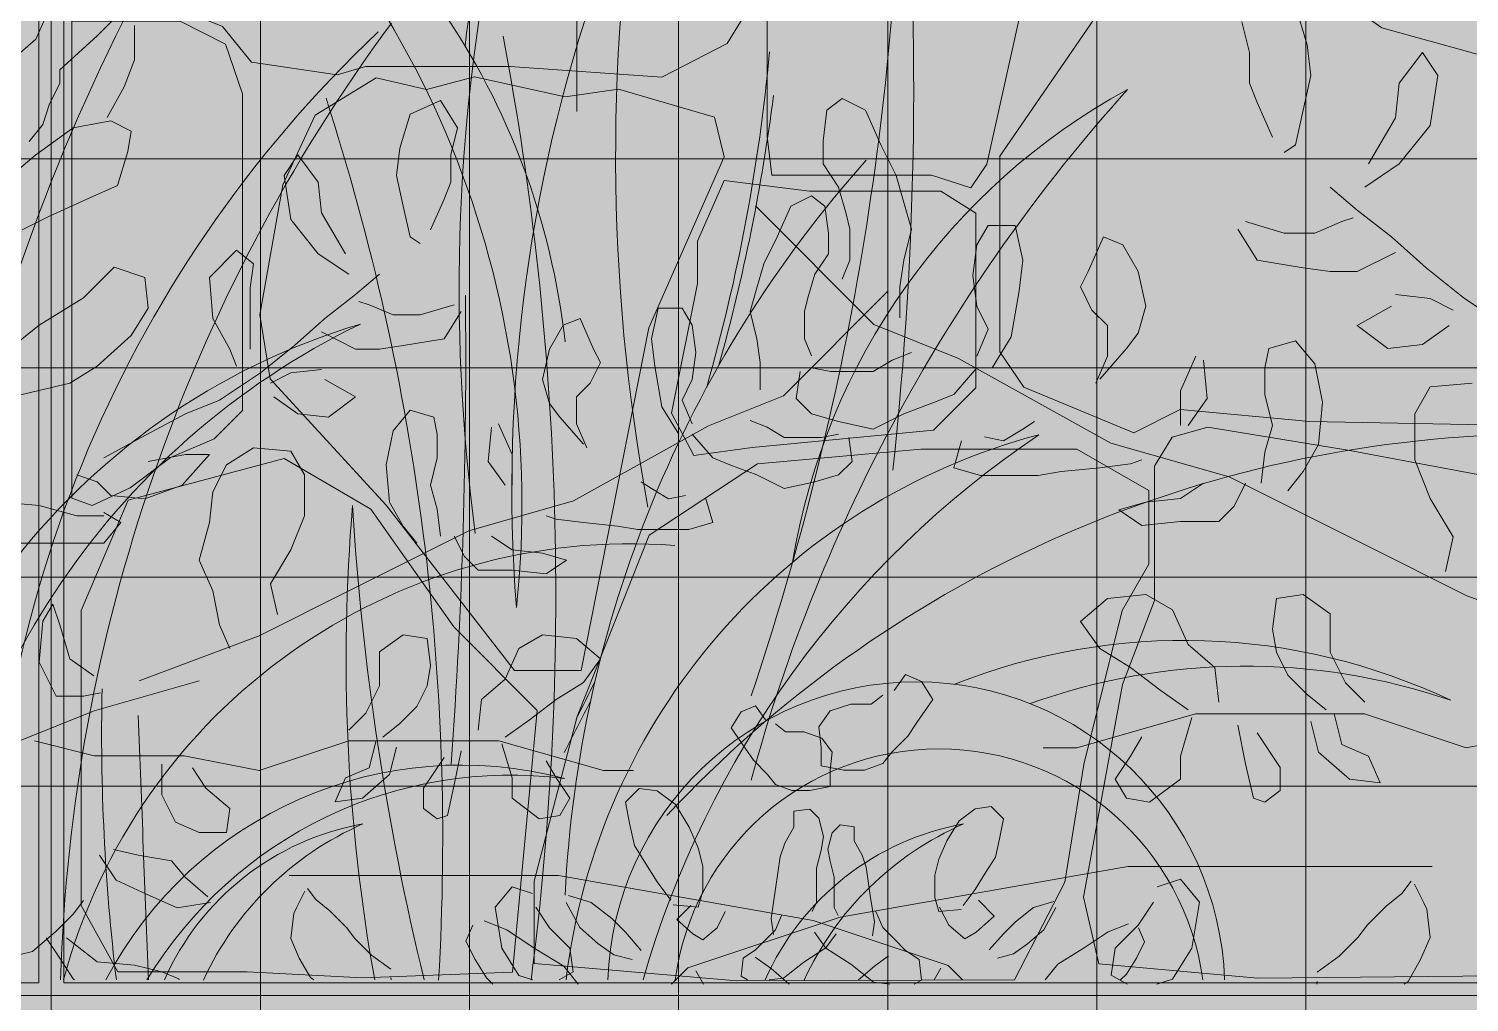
# Model space of a CAD drawing. Header units: centimetres. Extents: x -4381 to 5639, y -3920 to 4826.
# Drawn here: x 190.515 to 191.246, y 5.41 to 5.904 of the extents above; entities that cross this region are included whole.
import ezdxf
from ezdxf.xclip import XClip

# ---------------------------------------------------------------- set-up
doc = ezdxf.new("R2010")
doc.units = ezdxf.units.CM
doc.header["$MEASUREMENT"] = 0
doc.header["$XCLIPFRAME"] = 0
doc.set_wipeout_variables(frame=1)
doc.linetypes.add('Wipeout_Contour', pattern=[100, 0, -100])
for name, color, linetype, lineweight, true_color in [('00-TREES_Pen_No__184', 7, 'Continuous', 5, 0xc5d295), ('cad-block.com_Pen_No__62', 7, 'Continuous', 5, 0xaaaaaa), ('hatch stone_Pen_No__254', 7, 'Continuous', 13, 0xe8e8e8), ('Mur de clôture_Pen_No__178', 7, 'Continuous', 5, 0xbda888), ('MURS CLOTURE_Pen_No__181', 7, 'Continuous', 5, 0xddeaa8)]:
    doc.layers.add(name, color=color, linetype=linetype, lineweight=lineweight, true_color=true_color)
for name, color, linetype, lineweight in [('0_Pen_No__1', 7, 'Continuous', 5), ('Mur de clôture_Pen_No__1', 7, 'Continuous', 5), ('net_Pen_No__1', 7, 'Continuous', 5)]:
    doc.layers.add(name, color=color, linetype=linetype, lineweight=lineweight)
doc.layers.add('Drawing & Figure', color=7, linetype='Continuous')
doc.layers.add('Mur de clôture', color=7, linetype='Continuous')

# ---------------------------------------------------------------- blocks, each defined once
blk = doc.blocks.new('Drawing_15_15', base_point=(-267.67341, 10.61787))
at = {"layer": 'hatch stone_Pen_No__254', "linetype": 'Continuous', "ltscale": 10}
for points in [[(190.5382, 5.97861), (190.5382, 5.94124), (190.55561, 5.92383), (190.57879, 5.91901), (190.61353, 5.90494), (190.6282, 5.88674), (190.67174, 5.88036), (190.68608, 5.88457), (190.7595, 5.88457), (190.83662, 5.87922), (190.8697, 5.89626), (190.88593, 5.92283), (190.89582, 5.9463), (190.88269, 5.9876), (190.88269, 6.01689), (190.77151, 6.07867), (190.63928, 6.05408), (190.58555, 6.03794), (190.5634, 6.02366), (190.54244, 6.0027)], [(191.16558, 5.70439), (191.29051, 5.702), (191.3069, 5.84113), (191.3069, 5.87529), (191.20213, 5.90416), (191.13422, 5.95207), (191.11869, 5.9566), (191.06511, 5.92218), (191.0082, 5.8391), (191.0082, 5.73972), (191.02029, 5.72178), (191.07625, 5.69866), (191.09975, 5.71039)], [(190.89248, 5.82943), (190.97342, 5.82943), (190.9934, 5.823), (191.00155, 5.83499), (191.0219, 5.92644), (191.00875, 5.93959), (190.92662, 5.93959), (190.90029, 5.92998), (190.88999, 5.91077), (190.88999, 5.84903)], [(190.53703, 5.66542), (190.54729, 5.66168), (190.56664, 5.67061), (190.58704, 5.68611), (190.60932, 5.6956), (190.62372, 5.71), (190.62372, 5.87066), (190.61508, 5.89589), (190.59202, 5.90752), (190.53703, 5.90752)], [(190.63768, 5.726), (190.69667, 5.66183), (190.76176, 5.57794), (190.79565, 5.57794), (190.82996, 5.75193), (190.86826, 5.83877), (190.86326, 5.8589), (190.81455, 5.8731), (190.78755, 5.86908), (190.7414, 5.87931), (190.71702, 5.87292), (190.69156, 5.87881), (190.66049, 5.8599), (190.64409, 5.8245), (190.63254, 5.75853)], [(190.8528, 5.68713), (190.88242, 5.6911), (190.97454, 5.70003), (190.99594, 5.72143), (190.99594, 5.81018), (190.97822, 5.8212), (190.91148, 5.8212), (190.86823, 5.82677), (190.8546, 5.79586), (190.8546, 5.77432), (190.84141, 5.70857)], [(191.05058, 5.46297), (191.05836, 5.4291), (191.13914, 5.4218), (191.26058, 5.42299), (191.30285, 5.46), (191.30285, 5.50556), (191.27403, 5.55889), (191.27403, 5.59248), (191.2988, 5.59248), (191.31221, 5.60589), (191.26898, 5.67411), (191.18476, 5.68984), (191.1137, 5.70153), (191.09558, 5.69646), (191.08666, 5.68173), (191.08666, 5.61345), (191.07041, 5.57088)], [(190.77169, 5.42919), (190.8747, 5.42045), (191.01563, 5.421), (191.04122, 5.47051), (191.05077, 5.53032), (191.07032, 5.60846), (191.08379, 5.63189), (191.08379, 5.66931), (191.0472, 5.69037), (190.96807, 5.69037), (190.8852, 5.68294), (190.83011, 5.64662), (190.79363, 5.55462), (190.77169, 5.47108)], [(190.54168, 5.60849), (190.54168, 5.45868), (190.56034, 5.42499), (190.62605, 5.42499), (190.68476, 5.42195), (190.76068, 5.42484), (190.77331, 5.55774), (190.73093, 5.60012), (190.68882, 5.65985), (190.64486, 5.68556), (190.56561, 5.66443)]]:
    blk.add_hatch(color=256, dxfattribs=at).paths.add_polyline_path(points)
at = {"color": 254, "linetype": 'Wipeout_Contour', "lineweight": 0, "ltscale": 1671.77046}
blk.add_wipeout([(179.48533, 5.41306), (179.48533, 3.18267), (181.1878, 3.00308), (181.46189, 2.98966), (187.42523, 2.53764), (187.80619, 2.50145), (191.56927, 2.14944), (191.60609, 2.14613), (191.60609, 5.41306)], dxfattribs=at).dxf.layer = 'Mur de clôture'
at = {"layer": 'Mur de clôture_Pen_No__178', "linetype": 'Continuous', "ltscale": 10}
blk.add_hatch(color=256, dxfattribs=at).paths.add_polyline_path([(179.48533, 5.41306), (179.48533, 3.18267), (181.1878, 3.00308), (181.46189, 2.98966), (187.42523, 2.53764), (187.80619, 2.50145), (191.56927, 2.14944), (191.60609, 2.14613), (191.60609, 5.41306)])
at = {"color": 254, "linetype": 'Wipeout_Contour', "lineweight": 0, "ltscale": 742.542426}
blk.add_wipeout([(179.48533, 5.41306), (191.60437, 5.41306), (191.60437, 6.15622), (179.48533, 6.15622)], dxfattribs=at).dxf.layer = 'Mur de clôture'
at = {"layer": '00-TREES_Pen_No__184', "linetype": 'Continuous', "lineweight": 0, "ltscale": 10, "true_color": 0xadd995}
h = blk.add_hatch(color=81, dxfattribs=at)
h.paths.add_polyline_path([(190.73106, 5.41868), (190.98831, 5.41868), (191.02947, 5.43926), (191.05808, 5.41868), (191.12345, 5.41868), (191.12859, 5.42209), (191.13144, 5.41868), (191.22315, 5.41868), (191.2408, 5.45799), (191.2489, 5.46447), (191.26348, 5.45394), (191.26348, 5.41868), (191.59544, 5.41868), (191.58658, 5.42497), (191.74029, 5.43922), (191.78755, 5.42526), (191.81948, 5.42526), (191.8656, 5.43093), (191.91806, 5.45342), (191.9064, 5.52827), (191.88987, 5.59535), (191.78974, 5.62452), (191.69447, 5.62452), (191.65461, 5.62452), (191.67038, 5.63235), (191.65522, 5.63089), (191.66689, 5.64644), (191.68536, 5.66978), (191.70869, 5.67184), (191.74987, 5.67184), (191.74342, 5.68482), (191.7291, 5.73199), (191.76216, 5.72519), (191.83885, 5.70633), (191.87403, 5.71299), (191.93459, 5.79659), (191.94334, 5.85044), (191.91806, 5.8938), (191.98916, 5.91316), (191.97931, 5.96633), (191.95112, 6.01639), (191.85488, 5.96631), (191.81404, 5.94824), (191.74308, 5.92685), (191.69787, 5.88165), (191.67139, 5.84211), (191.68147, 5.80102), (191.64295, 5.80825), (191.59045, 5.79464), (191.5702, 5.77057), (191.56594, 5.74142), (191.5642, 5.72367), (191.5574, 5.69645), (191.54186, 5.67458), (191.52143, 5.64785), (191.46611, 5.59253), (191.45867, 5.63603), (191.4456, 5.67993), (191.47428, 5.70861), (191.48351, 5.73534), (191.43588, 5.73534), (191.42421, 5.77909), (191.44799, 5.80126), (191.49161, 5.81716), (191.52693, 5.83314), (191.52108, 5.84875), (191.4806, 5.85589), (191.44486, 5.87707), (191.53795, 5.887), (191.57645, 5.90666), (191.62253, 5.94121), (191.62253, 5.98907), (191.59598, 6.05876), (191.54865, 6.07073), (191.48302, 6.05153), (191.43393, 6.02601), (191.41644, 5.99764), (191.3904, 6.01074), (191.36394, 6.05226), (191.3513, 6.03087), (191.34741, 6.00463), (191.34158, 5.97741), (191.30367, 5.95407), (191.31824, 5.90535), (191.3163, 5.87727), (191.34644, 5.84714), (191.39408, 5.82575), (191.39408, 5.80436), (191.33847, 5.8168), (191.32285, 5.82557), (191.31728, 5.80242), (191.33113, 5.77665), (191.33113, 5.73534), (191.29209, 5.74064), (191.27338, 5.82143), (191.24116, 5.85365), (191.21617, 5.89963), (191.14869, 5.91939), (191.13493, 5.91359), (191.13493, 5.86561), (191.14132, 5.82672), (191.12906, 5.80192), (191.16653, 5.76444), (191.15784, 5.75284), (191.07487, 5.78653), (191.02077, 5.81603), (190.94768, 5.84485), (190.91454, 5.87798), (190.87592, 5.83936), (190.87592, 5.77228), (190.9084, 5.71241), (190.96439, 5.67896), (191.08225, 5.66335), (191.17243, 5.63132), (191.23464, 5.59632), (191.26089, 5.5623), (191.16221, 5.61651), (191.08225, 5.61651), (191.04995, 5.60158), (191.06318, 5.58191), (191.10743, 5.55589), (191.02567, 5.55143), (190.97738, 5.56175), (190.96835, 5.57246), (190.89828, 5.55355), (190.79134, 5.50397), (190.7544, 5.46703)])
h.paths.add_polyline_path([(191.47679, 5.5301), (191.53083, 5.49942), (191.55061, 5.48918), (191.56071, 5.45677), (191.52265, 5.45677), (191.504, 5.48383)], flags=0)
at = {"layer": 'Mur de clôture_Pen_No__178', "linetype": 'Continuous', "ltscale": 10}
blk.add_hatch(color=256, dxfattribs=at).paths.add_polyline_path([(179.48533, 5.41306), (191.60437, 5.41306), (191.60437, 6.15622), (179.48533, 6.15622)])
at = {"layer": 'MURS CLOTURE_Pen_No__181', "linetype": 'Continuous', "lineweight": 0, "ltscale": 10, "true_color": 0xd3eba9}
h = blk.add_hatch(color=61, dxfattribs=at)
h.paths.add_polyline_path([(191.08697, 5.42087), (191.06631, 5.46367), (191.0336, 5.49638), (190.93893, 5.54027), (190.87736, 5.55775), (190.86889, 5.54753), (190.82614, 5.5384), (190.75376, 5.54234), (190.79294, 5.56538), (190.80465, 5.58279), (190.77605, 5.59601), (190.70526, 5.59601), (190.6179, 5.54802), (190.64114, 5.57814), (190.69622, 5.60912), (190.77605, 5.63748), (190.8804, 5.6513), (190.92997, 5.68091), (190.95872, 5.73392), (190.95872, 5.79331), (190.92453, 5.8275), (190.89519, 5.79817), (190.83048, 5.77265), (190.78258, 5.74654), (190.70913, 5.71671), (190.70144, 5.72698), (190.73461, 5.76016), (190.72376, 5.78212), (190.72941, 5.81654), (190.72941, 5.85902), (190.71723, 5.86416), (190.65749, 5.84667), (190.63537, 5.80596), (190.60684, 5.77743), (190.59028, 5.70591), (190.55572, 5.70121), (190.55572, 5.73779), (190.56798, 5.7606), (190.56305, 5.7811), (190.54922, 5.77334), (190.49999, 5.76232), (190.49999, 5.78126), (190.54216, 5.80019), (190.56884, 5.82687), (190.56712, 5.85173), (190.58003, 5.89487), (190.54646, 5.91552), (190.5413, 5.93962), (190.53785, 5.96286), (190.52667, 5.98179), (190.50324, 5.94503), (190.48019, 5.93344), (190.4647, 5.95856), (190.42124, 5.98114), (190.36314, 5.99815), (190.32124, 5.98755), (190.29773, 5.92585), (190.29773, 5.88348), (190.33853, 5.85289), (190.37261, 5.83548), (190.45503, 5.8267), (190.42339, 5.80794), (190.38755, 5.80162), (190.38237, 5.7878), (190.41363, 5.77366), (190.45225, 5.75957), (190.4733, 5.73995), (190.46298, 5.70121), (190.4208, 5.70121), (190.42898, 5.67755), (190.45437, 5.65216), (190.4428, 5.61329), (190.43621, 5.57478), (190.38724, 5.62375), (190.36915, 5.64742), (190.35539, 5.66679), (190.34937, 5.69089), (190.34783, 5.70659), (190.34406, 5.7324), (190.32613, 5.75372), (190.27965, 5.76577), (190.24555, 5.75936), (190.25447, 5.79574), (190.23103, 5.83075), (190.191, 5.87077), (190.12818, 5.8897), (190.09203, 5.9057), (190.00682, 5.95003), (189.98186, 5.90572), (189.97314, 5.85864), (190.03608, 5.8415), (190.01371, 5.80311), (190.02145, 5.75544), (190.07507, 5.68143), (190.10622, 5.67553), (190.17411, 5.69223), (190.20338, 5.69825), (190.19071, 5.65649), (190.185, 5.645), (190.22145, 5.645), (190.24211, 5.64317), (190.25846, 5.62251), (190.26879, 5.60874), (190.25537, 5.61003), (190.26933, 5.6031), (190.23404, 5.6031), (190.14969, 5.6031), (190.06104, 5.57728), (190.04641, 5.51789), (190.03608, 5.45162), (190.08254, 5.43171), (190.12336, 5.42669), (190.15164, 5.42669), (190.19347, 5.43906), (190.32956, 5.42643), (190.32171, 5.42087), (190.61561, 5.42087), (190.61561, 5.45208), (190.62852, 5.46141), (190.63569, 5.45567), (190.65075, 5.42124), (190.73251, 5.42087), (190.73503, 5.42389), (190.73957, 5.42087), (190.79746, 5.42087), (190.82278, 5.43909), (190.85922, 5.42087)])
h.paths.add_polyline_path([(190.42676, 5.51951), (190.40267, 5.47854), (190.38616, 5.45459), (190.35246, 5.45459), (190.3614, 5.48328), (190.37891, 5.49235)], flags=0)
at = {"layer": '0_Pen_No__1', "linetype": 'Continuous', "ltscale": 10}
for p, q in [((190.79342, 6.48182), (190.79342, 5.86177)), ((190.52568, 5.91393), (190.51878, 5.89838)), ((190.56022, 5.91047), (190.54986, 5.90011)), ((191.15831, 5.91511), (191.16416, 5.89559)), ((190.56885, 5.88801), (190.56885, 5.90529)), ((191.13491, 5.89169), (191.13101, 5.9073)), ((190.51878, 5.89838), (190.50669, 5.88801)), ((190.54986, 5.90011), (190.53086, 5.88283)), ((191.16416, 5.89559), (191.16612, 5.87998)), ((190.56367, 5.87419), (190.56885, 5.88801)), ((191.13491, 5.87608), (191.13491, 5.89169)), ((191.21097, 5.87608), (191.22268, 5.89169)), ((191.22268, 5.89169), (191.23048, 5.87998)), ((190.53086, 5.88283), (190.53086, 5.87592)), ((191.16612, 5.87998), (191.16221, 5.86241)), ((191.23048, 5.87998), (191.22658, 5.85461)), ((190.53086, 5.87592), (190.52568, 5.86555)), ((190.55504, 5.85864), (190.56367, 5.87419)), ((191.13881, 5.86632), (191.13491, 5.87608)), ((191.20902, 5.85851), (191.21097, 5.87608)), ((190.52568, 5.86555), (190.52223, 5.85518)), ((190.72425, 5.86728), (190.70871, 5.86037)), ((190.73289, 5.85346), (190.72425, 5.86728)), ((190.92037, 5.86241), (190.92817, 5.86827)), ((190.92817, 5.86827), (190.93988, 5.86241)), ((191.14661, 5.84875), (191.13881, 5.86632)), ((190.70871, 5.86037), (190.70353, 5.84309)), ((190.91842, 5.8468), (190.92037, 5.86241)), ((190.93988, 5.86241), (190.94768, 5.84485)), ((191.16221, 5.86241), (191.15831, 5.84485)), ((191.19537, 5.83509), (191.20902, 5.85851)), ((190.52223, 5.85518), (190.51532, 5.84655)), ((190.51878, 5.83963), (190.53777, 5.85346)), ((190.53777, 5.85346), (190.55676, 5.85691)), ((190.55676, 5.85691), (190.56712, 5.85173)), ((190.56712, 5.85173), (190.5654, 5.84136)), ((190.72943, 5.83963), (190.73289, 5.85346)), ((191.22658, 5.85461), (191.21097, 5.83509)), ((190.70353, 5.84309), (190.70181, 5.82927)), ((190.91842, 5.83509), (190.91842, 5.8468)), ((190.94768, 5.84485), (190.95548, 5.82924)), ((191.15831, 5.84485), (191.15246, 5.84095)), ((190.49806, 5.82236), (190.51878, 5.83963)), ((190.5654, 5.84136), (190.56022, 5.82408)), ((190.65173, 5.83963), (190.64482, 5.82927)), ((190.66209, 5.82581), (190.65173, 5.83963)), ((190.72943, 5.82581), (190.72943, 5.83963)), ((190.64482, 5.82927), (190.64828, 5.80681)), ((190.70181, 5.82927), (190.70526, 5.81372)), ((190.92622, 5.82338), (190.91842, 5.83509)), ((190.95548, 5.82924), (190.95938, 5.81558)), ((191.21097, 5.83509), (191.19342, 5.82338)), ((190.56022, 5.82408), (190.54468, 5.81717)), ((190.66382, 5.81026), (190.66209, 5.82581)), ((190.72598, 5.81717), (190.72943, 5.82581)), ((190.93012, 5.80972), (190.92622, 5.82338)), ((191.17587, 5.82338), (191.18952, 5.81167)), ((190.54468, 5.81717), (190.52568, 5.80853)), ((190.70526, 5.81372), (190.70871, 5.79817)), ((190.71907, 5.80162), (190.72598, 5.81717)), ((190.8841, 5.81375), (190.94423, 5.75358)), ((190.9021, 5.81372), (190.89519, 5.79817)), ((190.91246, 5.8189), (190.9021, 5.81372)), ((190.91937, 5.81372), (190.91246, 5.8189)), ((190.92109, 5.79989), (190.91937, 5.81372)), ((190.95938, 5.81558), (190.96328, 5.80192)), ((190.52568, 5.80853), (190.51187, 5.80162)), ((190.64828, 5.80681), (190.66209, 5.78953)), ((190.6759, 5.78953), (190.66382, 5.81026)), ((190.93207, 5.80192), (190.93012, 5.80972)), ((191.18172, 5.80582), (191.18757, 5.80777)), ((191.18952, 5.81167), (191.20707, 5.79801)), ((190.92109, 5.78953), (190.92109, 5.79989)), ((190.93207, 5.7863), (190.93207, 5.80192)), ((190.96328, 5.80192), (190.95938, 5.7863)), ((190.99644, 5.79411), (191.00229, 5.80387)), ((191.00229, 5.80387), (191.01594, 5.80387)), ((191.01594, 5.80387), (191.01984, 5.7863)), ((191.12906, 5.80192), (191.13881, 5.7863)), ((191.13296, 5.80582), (191.15246, 5.79996)), ((191.15246, 5.79996), (191.16807, 5.79996)), ((191.16807, 5.79996), (191.18172, 5.80582)), ((190.70871, 5.79817), (190.71389, 5.79471)), ((190.89519, 5.79817), (190.88829, 5.78435)), ((190.99449, 5.7785), (190.99644, 5.79411)), ((191.053, 5.78045), (191.0608, 5.79801)), ((191.0608, 5.79801), (191.07055, 5.79411)), ((191.07055, 5.79411), (191.07835, 5.78045)), ((191.20707, 5.79801), (191.22463, 5.7824)), ((190.62065, 5.79126), (190.60684, 5.77743)), ((190.62928, 5.78435), (190.62065, 5.79126)), ((190.66209, 5.78953), (190.67763, 5.77916)), ((190.91419, 5.77916), (190.92109, 5.78953)), ((190.92817, 5.77654), (190.93207, 5.7863)), ((190.95938, 5.7863), (190.95743, 5.77264)), ((191.01984, 5.7863), (191.01789, 5.77069)), ((191.13881, 5.7863), (191.16221, 5.7824)), ((191.18952, 5.78045), (191.20902, 5.79021)), ((190.54295, 5.76707), (190.55849, 5.78262)), ((190.55849, 5.78262), (190.57403, 5.77743)), ((190.57403, 5.77743), (190.57576, 5.76188)), ((190.60684, 5.77743), (190.60856, 5.7567)), ((190.62756, 5.77225), (190.62928, 5.78435)), ((190.69317, 5.77916), (190.68109, 5.76879)), ((190.88829, 5.78435), (190.88483, 5.77225)), ((190.91074, 5.76707), (190.91419, 5.77916)), ((190.99644, 5.76288), (190.99449, 5.7785)), ((191.04909, 5.77264), (191.053, 5.78045)), ((191.07835, 5.78045), (191.08225, 5.76288)), ((191.16221, 5.7824), (191.17587, 5.78045)), ((191.17587, 5.78045), (191.18952, 5.78045)), ((191.22463, 5.7824), (191.24413, 5.76679)), ((190.62756, 5.75843), (190.62756, 5.77225)), ((190.88483, 5.77225), (190.88138, 5.76016)), ((190.95148, 5.77063), (190.89825, 5.71736)), ((190.95743, 5.77264), (190.95743, 5.75703)), ((191.01789, 5.77069), (191.01399, 5.74727)), ((191.05495, 5.76093), (191.04909, 5.77264)), ((190.5205, 5.75324), (190.54295, 5.76707)), ((190.68109, 5.76879), (190.66555, 5.7567)), ((190.68799, 5.76361), (190.68281, 5.76534)), ((190.70008, 5.75843), (190.68799, 5.76361)), ((190.73116, 5.76361), (190.71389, 5.75843)), ((190.90901, 5.76016), (190.91074, 5.76707)), ((191.00229, 5.75117), (190.99644, 5.76288)), ((191.08225, 5.76288), (191.07835, 5.74922)), ((191.20707, 5.76288), (191.18952, 5.75312)), ((191.20902, 5.76874), (191.22658, 5.76679)), ((191.22658, 5.76679), (191.23828, 5.76093)), ((191.24413, 5.76679), (191.26753, 5.75117)), ((190.57576, 5.76188), (190.56712, 5.74806)), ((190.60856, 5.7567), (190.6172, 5.74115)), ((190.62756, 5.74115), (190.62756, 5.75843)), ((190.66555, 5.7567), (190.65, 5.74288)), ((190.71389, 5.75843), (190.70008, 5.75843)), ((190.73461, 5.76016), (190.72598, 5.74633)), ((190.79505, 5.7567), (190.78641, 5.75324)), ((190.80195, 5.74115), (190.79505, 5.7567)), ((190.83476, 5.76188), (190.83131, 5.74633)), ((190.84685, 5.76188), (190.83476, 5.76188)), ((190.85203, 5.75324), (190.84685, 5.76188)), ((190.88138, 5.76016), (190.88483, 5.74633)), ((190.90901, 5.74633), (190.90901, 5.76016)), ((191.06275, 5.75312), (191.05495, 5.76093)), ((190.4946, 5.73251), (190.5205, 5.75324)), ((190.56712, 5.74806), (190.54986, 5.73251)), ((190.68109, 5.74115), (190.66382, 5.74979)), ((190.78641, 5.75324), (190.77951, 5.74115)), ((190.85375, 5.73942), (190.85203, 5.75324)), ((190.94423, 5.75358), (190.98718, 5.73639)), ((190.99644, 5.73751), (191.00229, 5.75117)), ((191.06275, 5.73751), (191.06275, 5.75312)), ((191.07835, 5.74922), (191.0725, 5.74142)), ((191.18952, 5.75312), (191.20512, 5.74142)), ((191.22268, 5.74337), (191.23633, 5.75312)), ((190.6172, 5.74115), (190.62065, 5.73251)), ((190.65, 5.74288), (190.63274, 5.72906)), ((190.69317, 5.74115), (190.68109, 5.74115)), ((190.70526, 5.74288), (190.69317, 5.74115)), ((190.72598, 5.74633), (190.70526, 5.74288)), ((190.77951, 5.74115), (190.77605, 5.7256)), ((190.80541, 5.73424), (190.80195, 5.74115)), ((190.83131, 5.74633), (190.83303, 5.73251)), ((190.88483, 5.74633), (190.88656, 5.73424)), ((190.91246, 5.73769), (190.90901, 5.74633)), ((191.01399, 5.74727), (191.00424, 5.73166)), ((191.0725, 5.74142), (191.05885, 5.7258)), ((191.14271, 5.73166), (191.14466, 5.74142)), ((191.14466, 5.74142), (191.15831, 5.74532)), ((191.15831, 5.74532), (191.16807, 5.73361)), ((191.20512, 5.74142), (191.22268, 5.74337)), ((190.80023, 5.72387), (190.80541, 5.73424)), ((190.85203, 5.7256), (190.85375, 5.73942)), ((190.88656, 5.73424), (190.88656, 5.72042)), ((190.94378, 5.72971), (190.95353, 5.73556)), ((190.95353, 5.73556), (190.96328, 5.73946)), ((190.98718, 5.73639), (191.06449, 5.69341)), ((191.0569, 5.72385), (191.06275, 5.73751)), ((191.10761, 5.73751), (191.0998, 5.71995)), ((191.11151, 5.73556), (191.11346, 5.71604)), ((191.16807, 5.73361), (191.17197, 5.71409)), ((190.54986, 5.73251), (190.53604, 5.72387)), ((190.63274, 5.72906), (190.61202, 5.71523)), ((190.64828, 5.72906), (190.63792, 5.72387)), ((190.66382, 5.73078), (190.64828, 5.72906)), ((190.83303, 5.73251), (190.83649, 5.71178)), ((190.90672, 5.72971), (190.90477, 5.71604)), ((190.91257, 5.73166), (190.92232, 5.72971)), ((190.92232, 5.72971), (190.93402, 5.72971)), ((190.93402, 5.72971), (190.94378, 5.72971)), ((190.98473, 5.718), (190.99644, 5.73166)), ((191.14271, 5.718), (191.14271, 5.73166)), ((190.53604, 5.72387), (190.50669, 5.71696)), ((190.66555, 5.7256), (190.68109, 5.71696)), ((190.77605, 5.7256), (190.77951, 5.7135)), ((190.79332, 5.71696), (190.80023, 5.72387)), ((190.84685, 5.71523), (190.85203, 5.7256)), ((191.0998, 5.71995), (191.0998, 5.70238)), ((191.21877, 5.70824), (191.22658, 5.7219)), ((191.22658, 5.7219), (191.24803, 5.72385)), ((190.61202, 5.71523), (190.59475, 5.70832)), ((190.65173, 5.70832), (190.63965, 5.71696)), ((190.68109, 5.71696), (190.66727, 5.70659)), ((190.77951, 5.7135), (190.78469, 5.70659)), ((190.79332, 5.70314), (190.79332, 5.71696)), ((190.83649, 5.71178), (190.84512, 5.69795)), ((190.85203, 5.70314), (190.84685, 5.71523)), ((190.89825, 5.71736), (190.86022, 5.70215)), ((190.90477, 5.71604), (190.91257, 5.70824)), ((190.95938, 5.70824), (190.97498, 5.71409)), ((190.97498, 5.71409), (190.98473, 5.718)), ((191.11346, 5.71604), (191.1037, 5.70238)), ((191.14661, 5.70238), (191.14271, 5.718)), ((191.17197, 5.71409), (191.17002, 5.69263)), ((190.59475, 5.70832), (190.5723, 5.69623)), ((190.66727, 5.70659), (190.65173, 5.70832)), ((190.70871, 5.71005), (190.70008, 5.69968)), ((190.7208, 5.70659), (190.70871, 5.71005)), ((190.72253, 5.69795), (190.7208, 5.70659)), ((190.78469, 5.70659), (190.79677, 5.69277)), ((190.89001, 5.70141), (190.88138, 5.70487)), ((190.91257, 5.70824), (190.92622, 5.70433)), ((190.92622, 5.70433), (190.94378, 5.70043)), ((190.94378, 5.70043), (190.95938, 5.70824)), ((191.01984, 5.70043), (191.02569, 5.70433)), ((191.21877, 5.68482), (191.21877, 5.70824)), ((190.70008, 5.69968), (190.69663, 5.6824)), ((190.72253, 5.68586), (190.72253, 5.69795)), ((190.75015, 5.70141), (190.74843, 5.68413)), ((190.75361, 5.70314), (190.76051, 5.68759)), ((190.86022, 5.70215), (190.79178, 5.6641)), ((190.7985, 5.69104), (190.79332, 5.70314)), ((190.86239, 5.68586), (190.85203, 5.69795)), ((190.89865, 5.69623), (190.89001, 5.70141)), ((190.92628, 5.69795), (190.91764, 5.69623)), ((191.01009, 5.69458), (191.01984, 5.70043)), ((191.14271, 5.68872), (191.14661, 5.70238)), ((190.5723, 5.69623), (190.55331, 5.68586)), ((190.62928, 5.69104), (190.61547, 5.6824)), ((190.64828, 5.68932), (190.62928, 5.69104)), ((190.65518, 5.67722), (190.64828, 5.68932)), ((190.90728, 5.69623), (190.89865, 5.69623)), ((190.91764, 5.69623), (190.90728, 5.69623)), ((190.93146, 5.69623), (190.93318, 5.68413)), ((190.98863, 5.69458), (190.98473, 5.68092)), ((191.00034, 5.69653), (191.01009, 5.69458)), ((191.06449, 5.69341), (191.12461, 5.67622)), ((191.17002, 5.69263), (191.16221, 5.67896)), ((190.57576, 5.68413), (190.59475, 5.68759)), ((190.60684, 5.68759), (190.59302, 5.67204)), ((190.59475, 5.68759), (190.60684, 5.68759)), ((190.61547, 5.6824), (190.60856, 5.66858)), ((190.69663, 5.6824), (190.69835, 5.6634)), ((190.71907, 5.67204), (190.72253, 5.68586)), ((190.74843, 5.68413), (190.75706, 5.67204)), ((190.76051, 5.68759), (190.76051, 5.67204)), ((190.87102, 5.6824), (190.86239, 5.68586)), ((190.88483, 5.67722), (190.87102, 5.6824)), ((190.93318, 5.68413), (190.92628, 5.67722)), ((191.05885, 5.68092), (191.07445, 5.68287)), ((191.07445, 5.68287), (191.0803, 5.68482)), ((191.14076, 5.67311), (191.14271, 5.68872)), ((191.22658, 5.6653), (191.21877, 5.68482)), ((190.54986, 5.67377), (190.5395, 5.67722)), ((190.65518, 5.65649), (190.65518, 5.67722)), ((190.89865, 5.67031), (190.88483, 5.67722)), ((190.92628, 5.67722), (190.91419, 5.67377)), ((190.98473, 5.68092), (190.99839, 5.67701)), ((190.99839, 5.67701), (191.01204, 5.67701)), ((191.01204, 5.67701), (191.02764, 5.67701)), ((191.02764, 5.67701), (191.03934, 5.67896)), ((191.03934, 5.67896), (191.05885, 5.68092)), ((191.12461, 5.67622), (191.19333, 5.64184)), ((191.16221, 5.67896), (191.15441, 5.66921)), ((190.55676, 5.66685), (190.54986, 5.67377)), ((190.59302, 5.67204), (190.57403, 5.66513)), ((190.60856, 5.66858), (190.60684, 5.65303)), ((190.72253, 5.65994), (190.71907, 5.67204)), ((190.83131, 5.67031), (190.82613, 5.67377)), ((190.83994, 5.66513), (190.83131, 5.67031)), ((190.91419, 5.67377), (190.89865, 5.67031)), ((191.11151, 5.67311), (191.0998, 5.6653)), ((191.12711, 5.6614), (191.13296, 5.67311)), ((190.5205, 5.66167), (190.50151, 5.6634)), ((190.5395, 5.65649), (190.5205, 5.66167)), ((190.57403, 5.66513), (190.55676, 5.66685)), ((190.69835, 5.6634), (190.70526, 5.6513)), ((190.79178, 5.6641), (190.73855, 5.64888)), ((190.84857, 5.66685), (190.83994, 5.66513)), ((190.85893, 5.66513), (190.86239, 5.65303)), ((191.08225, 5.66335), (191.0686, 5.65945)), ((191.0998, 5.6653), (191.08225, 5.66335)), ((191.11931, 5.65359), (191.12711, 5.6614)), ((191.23828, 5.64579), (191.22658, 5.6653)), ((190.55331, 5.65649), (190.5395, 5.65649)), ((190.56194, 5.65303), (190.55331, 5.65822)), ((190.55331, 5.64267), (190.56194, 5.65303)), ((190.60684, 5.65303), (190.60166, 5.63403)), ((190.64828, 5.63921), (190.65518, 5.65649)), ((190.72425, 5.64612), (190.72253, 5.65994)), ((190.78296, 5.65476), (190.77778, 5.65649)), ((190.79677, 5.65303), (190.78296, 5.65476)), ((190.81404, 5.6513), (190.79677, 5.65303)), ((190.86239, 5.65303), (190.8503, 5.64958)), ((191.0686, 5.65945), (191.0803, 5.65164)), ((191.0803, 5.65164), (191.0998, 5.65359)), ((191.0998, 5.65359), (191.11931, 5.65359)), ((190.73855, 5.64888), (190.67771, 5.61844)), ((190.70526, 5.6513), (190.71217, 5.64267)), ((190.73634, 5.63575), (190.73116, 5.64612)), ((190.75015, 5.64612), (190.76051, 5.63921)), ((190.8244, 5.64958), (190.81404, 5.6513)), ((190.83821, 5.64958), (190.8244, 5.64958)), ((190.8503, 5.64958), (190.83821, 5.64958)), ((191.23438, 5.62822), (191.23828, 5.64579)), ((190.50669, 5.64267), (190.53086, 5.64267)), ((190.53086, 5.64267), (190.55331, 5.64267)), ((190.63792, 5.62193), (190.64828, 5.63921)), ((190.76051, 5.63921), (190.77605, 5.63748)), ((191.19333, 5.64184), (191.24487, 5.61606)), ((190.60166, 5.63403), (190.60856, 5.61848)), ((190.74325, 5.62884), (190.73634, 5.63575)), ((190.77605, 5.63748), (190.78814, 5.63403)), ((190.78814, 5.63403), (190.77778, 5.62711)), ((190.76051, 5.62884), (190.74325, 5.62884)), ((190.77778, 5.62711), (190.76051, 5.62884)), ((190.60856, 5.61848), (190.61202, 5.6012)), ((190.67771, 5.61844), (190.63208, 5.59561)), ((190.64137, 5.60638), (190.63792, 5.62193)), ((191.06275, 5.61456), (191.08225, 5.61651)), ((191.08225, 5.61651), (191.0959, 5.60871)), ((191.14856, 5.61456), (191.16221, 5.61651)), ((191.16221, 5.61651), (191.17587, 5.60676)), ((190.52741, 5.61156), (190.52223, 5.60293)), ((190.53086, 5.6012), (190.52741, 5.61156)), ((191.04909, 5.60285), (191.06275, 5.61456)), ((191.14661, 5.59895), (191.14856, 5.61456)), ((191.24487, 5.61606), (191.31358, 5.59027)), ((190.52223, 5.60293), (190.5205, 5.58219)), ((191.05885, 5.58919), (191.04909, 5.60285)), ((191.0959, 5.60871), (191.1037, 5.59114)), ((191.17587, 5.60676), (191.17587, 5.58724)), ((190.53604, 5.58392), (190.53086, 5.6012)), ((190.63208, 5.59561), (190.57125, 5.57278)), ((190.61202, 5.6012), (190.6172, 5.5891)), ((190.70526, 5.59601), (190.69317, 5.58738)), ((190.71735, 5.59429), (190.70526, 5.59601)), ((190.71907, 5.58046), (190.71735, 5.59429)), ((190.77605, 5.59601), (190.76397, 5.5891)), ((190.79332, 5.59429), (190.77605, 5.59601)), ((190.80541, 5.58392), (190.79332, 5.59429)), ((191.14856, 5.58724), (191.14661, 5.59895)), ((190.69317, 5.58738), (190.69317, 5.5701)), ((190.76397, 5.5891), (190.75706, 5.57355)), ((191.07445, 5.57943), (191.05885, 5.58919)), ((191.1037, 5.59114), (191.11736, 5.57943)), ((191.15441, 5.57553), (191.14856, 5.58724)), ((191.17587, 5.58724), (191.18367, 5.57163)), ((190.5205, 5.58219), (190.52914, 5.56491)), ((190.54813, 5.57528), (190.53604, 5.58392)), ((190.71735, 5.5701), (190.71907, 5.58046)), ((190.79677, 5.57182), (190.80541, 5.58392)), ((190.60167, 5.57278), (190.54843, 5.55756)), ((190.75706, 5.57355), (190.74497, 5.56319)), ((190.96025, 5.57593), (190.95447, 5.56783)), ((190.96835, 5.57246), (190.96025, 5.57593)), ((190.97413, 5.5632), (190.96835, 5.57246)), ((191.09005, 5.56772), (191.07445, 5.57943)), ((191.11736, 5.57943), (191.11931, 5.56187)), ((191.16416, 5.56577), (191.15441, 5.57553)), ((190.54295, 5.56491), (190.55158, 5.56664)), ((190.69317, 5.5701), (190.68627, 5.55628)), ((190.71217, 5.55973), (190.71735, 5.5701)), ((190.78296, 5.56319), (190.79677, 5.57182)), ((190.94869, 5.56551), (190.94291, 5.56089)), ((191.1037, 5.55797), (191.09005, 5.56772)), ((191.17392, 5.55797), (191.16416, 5.56577)), ((191.18367, 5.57163), (191.19342, 5.56187)), ((190.52914, 5.56491), (190.54295, 5.56491)), ((190.70353, 5.55109), (190.71217, 5.55973)), ((190.74497, 5.56319), (190.74325, 5.54764)), ((190.76915, 5.55282), (190.78296, 5.56319)), ((190.87689, 5.55701), (190.88406, 5.56008)), ((190.88406, 5.56008), (190.88918, 5.55291)), ((190.9325, 5.56089), (190.9221, 5.55741)), ((190.94291, 5.56089), (190.9325, 5.56089)), ((190.96604, 5.55163), (190.97413, 5.5632)), ((190.54843, 5.55756), (190.51041, 5.54234)), ((190.68627, 5.55628), (190.67763, 5.54764)), ((190.6949, 5.54418), (190.70353, 5.55109)), ((190.75706, 5.54418), (190.76915, 5.55282)), ((190.87178, 5.54881), (190.87689, 5.55701)), ((190.8943, 5.55086), (190.89942, 5.54677)), ((190.9221, 5.55741), (190.91632, 5.54931)), ((190.96141, 5.54468), (190.96604, 5.55163)), ((191.04731, 5.5387), (191.10743, 5.55589)), ((191.0998, 5.53455), (191.10565, 5.55406)), ((191.10743, 5.55589), (191.1332, 5.55589)), ((191.1332, 5.55589), (191.18474, 5.55589)), ((191.16612, 5.55211), (191.17002, 5.5365)), ((191.18172, 5.5404), (191.17782, 5.55601)), ((191.18474, 5.55589), (191.19333, 5.55589)), ((191.19333, 5.55589), (191.24487, 5.5387)), ((190.87894, 5.53857), (190.87178, 5.54881)), ((190.89942, 5.54677), (190.90863, 5.54677)), ((190.90863, 5.54677), (190.91784, 5.54369)), ((190.91632, 5.54931), (190.91747, 5.5389)), ((190.91784, 5.54369), (190.92296, 5.53652)), ((190.95332, 5.53658), (190.96141, 5.54468)), ((191.0803, 5.5443), (191.07445, 5.53455)), ((191.12906, 5.55016), (191.13296, 5.53064)), ((191.15051, 5.52869), (191.13881, 5.54626)), ((191.24487, 5.5387), (191.28782, 5.54729)), ((190.54843, 5.53473), (190.51801, 5.54234)), ((190.67771, 5.54234), (190.63208, 5.52712)), ((190.68532, 5.54234), (190.67771, 5.54234)), ((190.73094, 5.54234), (190.68532, 5.54234)), ((190.68799, 5.52863), (190.69145, 5.54245)), ((190.70181, 5.539), (190.69835, 5.52517)), ((190.75376, 5.54234), (190.73094, 5.54234)), ((190.73461, 5.53727), (190.73116, 5.51999)), ((190.80699, 5.52712), (190.75376, 5.54234)), ((190.76051, 5.52345), (190.75533, 5.54072)), ((190.88304, 5.53242), (190.87894, 5.53857)), ((190.91747, 5.5389), (190.91747, 5.52964)), ((190.92296, 5.53652), (190.92194, 5.5273)), ((190.94869, 5.5308), (190.95332, 5.53658)), ((191.03013, 5.5387), (191.04731, 5.5387)), ((191.17002, 5.5365), (191.18562, 5.52284)), ((191.19537, 5.53455), (191.18172, 5.5404)), ((190.59406, 5.53473), (190.54843, 5.53473)), ((190.58266, 5.51481), (190.58266, 5.53036)), ((190.63208, 5.52712), (190.59406, 5.53473)), ((190.5982, 5.52863), (190.60511, 5.51826)), ((190.6759, 5.52345), (190.68799, 5.52863)), ((190.71562, 5.51826), (190.72598, 5.53381)), ((190.77778, 5.53209), (190.78296, 5.52345)), ((190.8902, 5.52525), (190.88304, 5.53242)), ((190.91747, 5.52964), (190.92903, 5.52733)), ((190.93944, 5.52733), (190.94869, 5.5308)), ((191.07445, 5.53455), (191.06665, 5.52284)), ((191.0998, 5.52284), (191.0998, 5.53455)), ((191.13296, 5.53064), (191.13686, 5.51308)), ((191.15051, 5.51698), (191.15051, 5.52869)), ((191.20122, 5.52089), (191.19537, 5.53455)), ((190.67073, 5.51135), (190.6759, 5.52345)), ((190.69835, 5.52517), (190.68454, 5.51308)), ((190.76051, 5.51308), (190.76051, 5.52345)), ((190.78296, 5.52345), (190.78987, 5.51308)), ((190.8222, 5.52712), (190.80699, 5.52712)), ((190.8943, 5.52013), (190.8902, 5.52525)), ((190.92194, 5.5273), (190.92194, 5.5191)), ((190.92903, 5.52733), (190.93944, 5.52733)), ((191.06665, 5.52284), (191.0725, 5.51308)), ((191.0842, 5.51113), (191.0998, 5.52284)), ((191.18562, 5.52284), (191.20122, 5.52089)), ((190.58957, 5.50099), (190.58266, 5.51481)), ((190.60511, 5.51826), (190.6172, 5.5079)), ((190.71562, 5.5079), (190.71562, 5.51826)), ((190.73116, 5.51999), (190.72771, 5.50444)), ((190.81803, 5.51113), (190.82497, 5.51807)), ((190.82497, 5.51807), (190.83422, 5.51691)), ((190.83422, 5.51691), (190.84347, 5.50997)), ((190.90249, 5.51705), (190.8943, 5.52013)), ((190.9117, 5.51705), (190.90249, 5.51705)), ((190.92194, 5.5191), (190.9117, 5.51705)), ((191.14271, 5.51113), (191.15051, 5.51698)), ((190.6172, 5.5079), (190.61547, 5.4958)), ((190.68454, 5.51308), (190.67073, 5.51135)), ((190.72253, 5.50271), (190.71562, 5.5079)), ((190.77433, 5.50271), (190.76051, 5.51308)), ((190.78987, 5.51308), (190.78469, 5.50444)), ((190.82034, 5.49955), (190.81803, 5.51113)), ((190.84347, 5.50997), (190.85041, 5.4984)), ((190.9036, 5.5065), (190.91169, 5.50765)), ((190.9036, 5.4984), (190.9036, 5.5065)), ((190.91169, 5.50765), (190.91632, 5.50303)), ((190.99564, 5.50783), (190.98745, 5.50169)), ((191.00383, 5.50886), (190.99564, 5.50783)), ((191.00997, 5.50271), (191.00383, 5.50886)), ((191.0725, 5.51308), (191.0842, 5.51113)), ((191.13686, 5.51308), (191.14271, 5.51113)), ((190.60166, 5.4958), (190.58957, 5.50099)), ((190.72771, 5.50444), (190.72253, 5.50271)), ((190.78469, 5.50444), (190.77433, 5.50271)), ((190.82266, 5.48914), (190.82034, 5.49955)), ((190.91632, 5.50303), (190.91863, 5.49377)), ((190.92706, 5.49964), (190.92296, 5.49554)), ((190.93422, 5.49861), (190.92706, 5.49964)), ((190.98745, 5.50169), (190.98131, 5.49144)), ((191.00793, 5.49247), (191.00997, 5.50271)), ((190.61547, 5.4958), (190.60166, 5.4958)), ((190.85041, 5.4984), (190.85503, 5.48798)), ((190.89897, 5.4903), (190.9036, 5.4984)), ((190.91863, 5.49377), (190.91747, 5.48682)), ((190.92296, 5.49554), (190.92091, 5.48734)), ((190.93422, 5.49144), (190.93422, 5.49861)), ((191.00588, 5.48325), (191.00793, 5.49247)), ((190.57077, 5.4842), (190.55809, 5.48702)), ((190.82844, 5.47988), (190.82266, 5.48914)), ((190.85503, 5.48798), (190.85734, 5.47872)), ((190.89666, 5.48335), (190.89897, 5.4903)), ((190.91747, 5.48682), (190.91516, 5.47757)), ((190.92091, 5.48734), (190.92194, 5.4812)), ((190.93832, 5.48427), (190.93422, 5.49144)), ((190.98131, 5.49144), (190.97722, 5.48222)), ((190.55949, 5.47151), (190.55104, 5.4842)), ((190.58768, 5.48138), (190.57077, 5.4842)), ((190.59473, 5.47292), (190.58768, 5.48138)), ((190.83422, 5.47062), (190.82844, 5.47988)), ((190.85734, 5.47872), (190.85734, 5.466)), ((190.8955, 5.47525), (190.89666, 5.48335)), ((190.91516, 5.47757), (190.91516, 5.46831)), ((190.92194, 5.4812), (190.92398, 5.473)), ((190.92705, 5.45274), (191.07308, 5.47853)), ((190.94036, 5.47812), (190.93832, 5.48427)), ((190.94139, 5.47095), (190.94036, 5.47812)), ((190.97722, 5.48222), (190.97517, 5.47403)), ((191.00076, 5.47505), (191.00588, 5.48325)), ((191.07308, 5.47853), (191.16756, 5.47853)), ((191.16756, 5.47853), (191.22769, 5.47853)), ((190.575, 5.46446), (190.55949, 5.47151)), ((190.606, 5.46305), (190.59473, 5.47292)), ((190.70053, 5.47385), (190.64729, 5.47385)), ((190.78418, 5.47385), (190.70053, 5.47385)), ((190.91345, 5.45103), (190.78418, 5.47385)), ((190.84116, 5.46137), (190.83422, 5.47062)), ((190.89435, 5.46715), (190.8955, 5.47525)), ((190.92398, 5.473), (190.92398, 5.46481)), ((190.94241, 5.46378), (190.94139, 5.47095)), ((190.97517, 5.47403), (190.97517, 5.46276)), ((190.99564, 5.46685), (191.00076, 5.47505)), ((191.0998, 5.47209), (191.0881, 5.46819)), ((191.10956, 5.46039), (191.0998, 5.47209)), ((191.21225, 5.46473), (191.21703, 5.4711)), ((190.5905, 5.45741), (190.575, 5.46446)), ((190.6511, 5.45741), (190.65532, 5.46587)), ((190.66096, 5.46164), (190.65673, 5.46728)), ((190.75188, 5.45779), (190.76051, 5.46816)), ((190.76051, 5.46816), (190.77087, 5.4647)), ((190.78912, 5.46368), (190.80069, 5.46021)), ((190.85734, 5.466), (190.85503, 5.4579)), ((190.89203, 5.45211), (190.89435, 5.46715)), ((190.91516, 5.46831), (190.91516, 5.46021)), ((190.92398, 5.46481), (190.92398, 5.45763)), ((190.94446, 5.45046), (190.94241, 5.46378)), ((190.97517, 5.46276), (190.97722, 5.45559)), ((190.9895, 5.45866), (190.99564, 5.46685)), ((191.20429, 5.45836), (191.21225, 5.46473)), ((191.22339, 5.45995), (191.21862, 5.46951)), ((190.54295, 5.46125), (190.53777, 5.45433)), ((190.60741, 5.46023), (190.5905, 5.45741)), ((190.64969, 5.45459), (190.6511, 5.45741)), ((190.66801, 5.456), (190.66096, 5.46164)), ((190.67646, 5.44754), (190.66801, 5.456)), ((190.75533, 5.43706), (190.75188, 5.45779)), ((190.7726, 5.45779), (190.77951, 5.44742)), ((190.78797, 5.46021), (190.7949, 5.44748)), ((190.80069, 5.46021), (190.81109, 5.45211)), ((190.85503, 5.4579), (190.84231, 5.45905)), ((190.84414, 5.45149), (190.8513, 5.45866)), ((190.8687, 5.45559), (190.86461, 5.44739)), ((190.91516, 5.46021), (190.91285, 5.45558)), ((190.92398, 5.45763), (190.92603, 5.45354)), ((190.94869, 5.44748), (190.94522, 5.45558)), ((190.97722, 5.45559), (190.98848, 5.45661)), ((190.9776, 5.4579), (190.98222, 5.44864)), ((191.00535, 5.45327), (190.99726, 5.46137)), ((191.02533, 5.45763), (191.01612, 5.45046)), ((191.03557, 5.46071), (191.02533, 5.45763)), ((191.03659, 5.45763), (191.03045, 5.44637)), ((191.08615, 5.46039), (191.07835, 5.44868)), ((191.10565, 5.43697), (191.10956, 5.46039)), ((191.19474, 5.4488), (191.20429, 5.45836)), ((191.22499, 5.45677), (191.22339, 5.45995)), ((191.22658, 5.44243), (191.22499, 5.45677)), ((190.53777, 5.45433), (190.52914, 5.4457)), ((190.64828, 5.4419), (190.64969, 5.45459)), ((190.74056, 5.44864), (190.73709, 5.44054)), ((190.74634, 5.45095), (190.7579, 5.44632)), ((190.81109, 5.45211), (190.81803, 5.44517)), ((190.85233, 5.44432), (190.84414, 5.45149)), ((190.84975, 5.42696), (190.92705, 5.45274)), ((190.89319, 5.44401), (190.89203, 5.45211)), ((190.8943, 5.44637), (190.89737, 5.45354)), ((190.9819, 5.4282), (190.91345, 5.45103)), ((190.94343, 5.44329), (190.94446, 5.45046)), ((190.98222, 5.44864), (190.99032, 5.44169)), ((190.9961, 5.44517), (191.00535, 5.45327)), ((191.01612, 5.45046), (191.00997, 5.44432)), ((191.07344, 5.44944), (191.06321, 5.44534)), ((191.07835, 5.44868), (191.06665, 5.43697)), ((191.18997, 5.44243), (191.19474, 5.4488)), ((190.52914, 5.4457), (190.51705, 5.43533)), ((190.53086, 5.43187), (190.52396, 5.44224)), ((190.53432, 5.44224), (190.54986, 5.43015)), ((190.6525, 5.43203), (190.64828, 5.4419)), ((190.68069, 5.4419), (190.67646, 5.44754)), ((190.68914, 5.43344), (190.68069, 5.4419)), ((190.7579, 5.44632), (190.77178, 5.43707)), ((190.77951, 5.44742), (190.78987, 5.43706)), ((190.7949, 5.44748), (190.80415, 5.43938)), ((190.81803, 5.44517), (190.82612, 5.43591)), ((190.85744, 5.44124), (190.85233, 5.44432)), ((190.86461, 5.44739), (190.85744, 5.44124)), ((190.88406, 5.43612), (190.88918, 5.44124)), ((190.88918, 5.44124), (190.8943, 5.44637)), ((190.914, 5.44517), (190.91978, 5.43707)), ((190.92501, 5.44432), (190.91989, 5.43714)), ((190.95447, 5.44169), (190.94869, 5.44748)), ((190.96025, 5.43591), (190.95447, 5.44169)), ((190.99032, 5.44169), (190.9961, 5.44517)), ((191.00997, 5.44432), (191.00281, 5.43612)), ((191.03045, 5.44637), (191.02226, 5.43919)), ((191.06321, 5.44534), (191.05092, 5.43714)), ((191.07856, 5.44739), (191.08163, 5.44022)), ((191.18042, 5.43288), (191.18997, 5.44243)), ((191.2218, 5.43128), (191.22658, 5.44243)), ((190.51705, 5.43533), (190.50324, 5.43187)), ((190.69901, 5.42638), (190.68914, 5.43344)), ((190.73709, 5.44054), (190.74171, 5.43128)), ((190.76397, 5.42323), (190.75533, 5.43706)), ((190.77178, 5.43707), (190.78681, 5.42781)), ((190.78987, 5.43706), (190.79159, 5.42496)), ((190.80415, 5.43938), (190.81225, 5.43359)), ((190.81225, 5.43359), (190.8215, 5.43128)), ((190.87792, 5.43202), (190.88406, 5.43612)), ((190.91989, 5.43714), (190.90863, 5.42997)), ((190.91978, 5.43707), (190.9325, 5.42896)), ((190.96719, 5.43128), (190.96025, 5.43591)), ((191.01509, 5.43407), (191.0069, 5.43202)), ((191.02226, 5.43919), (191.01509, 5.43407)), ((191.05092, 5.43714), (191.03761, 5.42895)), ((191.06665, 5.43697), (191.0647, 5.4233)), ((191.08163, 5.44022), (191.07754, 5.43202)), ((191.0959, 5.42135), (191.10565, 5.43697)), ((190.53777, 5.42151), (190.53086, 5.43187)), ((190.54986, 5.43015), (190.56885, 5.42842)), ((190.56885, 5.42842), (190.58266, 5.42496)), ((190.65814, 5.42215), (190.6525, 5.43203)), ((190.74171, 5.43128), (190.7475, 5.42202)), ((190.78681, 5.42781), (190.79411, 5.41868)), ((190.84147, 5.41868), (190.84975, 5.42696)), ((190.87689, 5.4228), (190.87792, 5.43202)), ((190.89203, 5.42665), (190.88394, 5.43244)), ((190.90114, 5.41868), (190.89203, 5.42665)), ((190.90863, 5.42997), (190.89839, 5.42178)), ((190.9325, 5.42896), (190.94407, 5.41971)), ((190.9364, 5.42087), (190.94446, 5.42792)), ((190.94446, 5.42792), (190.95162, 5.43305)), ((190.96835, 5.42086), (190.96719, 5.43128)), ((190.97824, 5.4269), (190.97479, 5.42087)), ((190.98922, 5.42087), (190.9819, 5.4282)), ((191.03761, 5.42895), (191.03115, 5.42087)), ((191.07754, 5.43202), (191.07242, 5.42383)), ((191.16927, 5.42491), (191.18042, 5.43288)), ((191.21543, 5.42013), (191.2218, 5.43128)), ((190.53841, 5.42087), (190.53777, 5.42151)), ((190.58266, 5.42496), (190.5913, 5.42151)), ((190.5913, 5.42151), (190.59146, 5.42087)), ((190.65991, 5.42087), (190.65814, 5.42215)), ((190.69901, 5.42215), (190.69917, 5.42087)), ((190.7475, 5.42202), (190.75084, 5.41868)), ((190.77107, 5.42087), (190.76397, 5.42323)), ((190.79159, 5.42496), (190.78443, 5.42087)), ((190.85387, 5.42549), (190.85777, 5.41868)), ((190.88012, 5.42087), (190.87689, 5.4228)), ((190.89839, 5.42178), (190.89111, 5.42087)), ((190.94407, 5.41971), (190.95229, 5.41868)), ((190.96471, 5.41868), (190.96835, 5.42086)), ((191.0647, 5.4233), (191.07279, 5.41868)), ((191.07242, 5.42383), (191.06946, 5.42087)), ((191.08788, 5.41868), (191.0959, 5.42135)), ((191.16927, 5.42013), (191.16909, 5.41868)), ((191.21344, 5.41868), (191.21543, 5.42013))]:
    blk.add_line(p, q, dxfattribs=at)
for centre, radius, start, end in [((190.28458, 5.66193), 0.48097, 353.804, 50.5944), ((190.41681, 5.70316), 0.37299, 6.4157, 62.35144), ((189.49381, 6.03216), 1.46457, 341.40208, 359.57236), ((189.17871, 5.87385), 1.78571, 353.75738, 4.73413), ((191.78659, 5.83898), 0.9735, 169.82521, 190.54217), ((191.47803, 5.44986), 1.02308, 149.32549, 181.62421), ((191.6696, 5.77107), 0.93594, 167.80415, 187.59151), ((191.1873, 5.84131), 0.45386, 166.61692, 173.19549), ((191.54403, 5.67006), 0.7836, 159.99769, 184.39415), ((191.12542, 5.44428), 0.6301, 133.39452, 182.12945), ((191.39325, 5.39469), 0.86237, 143.58416, 178.2607), ((189.26018, 5.61581), 1.52255, 352.64365, 10.75324), ((189.95931, 5.97852), 0.93594, 344.07828, 354.6946), ((191.71559, 5.29525), 0.86408, 138.04579, 164.76048), ((191.23384, 5.57866), 0.33536, 118.66204, 170.69102), ((189.50277, 5.49247), 1.22254, 356.6421, 17.90997), ((189.92771, 5.99399), 0.9735, 344.44718, 352.67354), ((191.38972, 5.43496), 0.60295, 138.18438, 177.24351), ((187.85332, 5.73642), 2.88368, 355.90304, 0.63607), ((190.78431, 5.4176), 0.35101, 106.68481, 179.46652), ((190.85445, 5.40239), 0.3908, 115.93468, 177.29037), ((191.11179, 5.38249), 0.32611, 104.88414, 173.24189), ((191.30669, 5.28397), 0.49879, 123.96472, 164.06988), ((191.28463, 5.0885), 0.60943, 91.72003, 136.96424), ((191.59507, 5.58371), 0.91883, 175.13064, 190.20818), ((192.03636, 5.74347), 1.35927, 183.44885, 193.72944), ((190.821, 5.34406), 0.29824, 85.74027, 165.07635), ((191.10177, 5.27706), 0.31619, 64.6579, 111.63199), ((191.13273, 5.25772), 0.32247, 71.11371, 109.79095), ((189.95931, 5.97852), 0.93594, 332.97194, 334.30808), ((191.61566, 5.54684), 1.06352, 178.82051, 186.80279), ((190.96571, 5.41554), 0.15666, 1.9475, 178.0525), ((189.92771, 5.99399), 0.9735, 331.95658, 333.7023), ((-22.54356, -2.71819), 213.2748, 2.1870708, 2.2231836), ((190.97725, 5.40303), 0.13512, 7.58622, 172.41378), ((190.73476, 5.32621), 0.20375, 75.06085, 152.31733), ((190.75952, 5.30941), 0.21546, 82.59433, 148.84914), ((190.70878, 5.36585), 0.13636, 100.16963, 156.2039), ((190.74886, 5.35357), 0.15992, 113.64936, 155.11568), ((191.01379, 5.36585), 0.13636, 100.16963, 156.2039), ((191.05387, 5.35357), 0.15992, 113.64936, 155.11568)]:
    blk.add_arc(centre, radius, start, end, dxfattribs=at)
at = {"layer": 'cad-block.com_Pen_No__62', "linetype": 'Continuous', "ltscale": 10, "flags": 128}
for points in [[(190.83662, 5.87922), (190.8697, 5.89626), (190.88593, 5.92283), (190.89582, 5.9463), (190.88269, 5.9876), (190.88269, 6.01689), (190.80612, 6.05944), (190.77151, 6.07867), (190.63928, 6.05408), (190.58555, 6.03794), (190.5634, 6.02366), (190.54244, 6.0027), (190.5382, 5.97861), (190.5382, 5.94124), (190.55561, 5.92383), (190.57879, 5.91901), (190.61353, 5.90494), (190.6282, 5.88674), (190.67174, 5.88036), (190.68608, 5.88457), (190.7595, 5.88457), (190.83662, 5.87922)], [(191.16558, 5.70439), (191.09975, 5.71039), (191.07625, 5.69866), (191.02029, 5.72178), (191.0082, 5.73972), (191.0082, 5.8391), (191.06511, 5.92218), (191.11869, 5.9566), (191.13422, 5.95207), (191.20213, 5.90416), (191.3069, 5.87529), (191.3069, 5.84113), (191.29051, 5.702), (191.16558, 5.70439)], [(190.89248, 5.82943), (190.97342, 5.82943), (190.9934, 5.823), (191.00155, 5.83499), (191.0219, 5.92644), (191.00875, 5.93959), (190.92662, 5.93959), (190.90029, 5.92998), (190.88999, 5.91077), (190.88999, 5.84903), (190.89248, 5.82943)], [(190.53703, 5.66542), (190.53703, 5.90752), (190.58471, 5.90752), (190.59202, 5.90752), (190.61508, 5.89589), (190.62372, 5.87066), (190.62372, 5.71), (190.60932, 5.6956), (190.58704, 5.68611), (190.56664, 5.67061), (190.54729, 5.66168), (190.53703, 5.66542)], [(190.63768, 5.726), (190.63254, 5.75853), (190.64409, 5.8245), (190.66049, 5.8599), (190.69156, 5.87881), (190.71702, 5.87292), (190.7414, 5.87931), (190.78755, 5.86908), (190.81455, 5.8731), (190.86326, 5.8589), (190.86826, 5.83877), (190.82996, 5.75193), (190.79565, 5.57794), (190.76176, 5.57794), (190.69667, 5.66183), (190.63768, 5.726)], [(190.8528, 5.68713), (190.84141, 5.70857), (190.8546, 5.77432), (190.8546, 5.79586), (190.86823, 5.82677), (190.91148, 5.8212), (190.97822, 5.8212), (190.99594, 5.81018), (190.99594, 5.72143), (190.97454, 5.70003), (190.88242, 5.6911), (190.8528, 5.68713)], [(191.05058, 5.46297), (191.05836, 5.4291), (191.13914, 5.4218), (191.26058, 5.42299), (191.30285, 5.46), (191.30285, 5.50556), (191.27403, 5.55889), (191.27403, 5.59248), (191.2988, 5.59248), (191.31221, 5.60589), (191.26898, 5.67411), (191.18476, 5.68984), (191.1137, 5.70153), (191.09558, 5.69646), (191.08666, 5.68173), (191.08666, 5.6456), (191.08666, 5.61345), (191.07041, 5.57088), (191.05058, 5.46297)], [(190.77169, 5.42919), (190.77169, 5.47108), (190.79363, 5.55462), (190.83011, 5.64662), (190.8852, 5.68294), (190.96807, 5.69037), (191.0472, 5.69037), (191.08379, 5.66931), (191.08379, 5.63189), (191.07032, 5.60846), (191.05077, 5.53032), (191.04122, 5.47051), (191.01563, 5.421), (190.8747, 5.42045), (190.77169, 5.42919)], [(190.56034, 5.42499), (190.62605, 5.42499), (190.68476, 5.42195), (190.76068, 5.42484), (190.77331, 5.55774), (190.73093, 5.60012), (190.68882, 5.65985), (190.66795, 5.67206), (190.64486, 5.68556), (190.56561, 5.66443), (190.54168, 5.60849), (190.54168, 5.45868), (190.56034, 5.42499)]]:
    blk.add_lwpolyline(points, close=True, dxfattribs=at)
at = {"layer": 'Mur de clôture_Pen_No__1', "linetype": 'Continuous', "ltscale": 10}
blk.add_line((179.48533, 5.41306), (191.60609, 5.41306), dxfattribs=at)
at = {"layer": 'net_Pen_No__1', "linetype": 'Continuous', "ltscale": 10, "flags": 128}
for points in [[(189.14641, 6.15622), (189.14641, 5.41306), (190.52656, 5.41306), (190.52656, 6.15622), (189.14641, 6.15622)], [(190.52656, 6.15622), (190.52656, 5.41306), (191.90672, 5.41306), (191.90672, 6.15622), (190.52656, 6.15622)], [(189.15278, 6.14985), (189.15278, 5.41943), (190.52019, 5.41943), (190.52019, 6.14985), (189.15278, 6.14985)], [(190.53293, 6.14985), (190.53293, 5.41943), (191.90035, 5.41943), (191.90035, 6.14985), (190.53293, 6.14985)], [(189.14641, 5.41306), (189.14641, 4.6699), (190.52656, 4.6699), (190.52656, 5.41306), (189.14641, 5.41306)], [(190.52656, 5.41306), (190.52656, 4.6699), (191.90672, 4.6699), (191.90672, 5.41306), (190.52656, 5.41306)]]:
    blk.add_lwpolyline(points, close=True, dxfattribs=at)
for points in [[(190.63273, 6.15622), (190.63273, 5.41306)], [(190.7389, 6.15622), (190.7389, 5.41306)], [(190.84506, 6.15622), (190.84506, 5.41306)], [(190.95123, 6.15622), (190.95123, 5.41306)], [(191.05739, 6.15622), (191.05739, 5.41306)], [(191.16356, 6.15622), (191.16356, 5.41306)], [(189.14641, 5.83773), (190.52656, 5.83773)], [(190.52656, 5.83773), (191.90672, 5.83773)], [(189.14641, 5.73156), (190.52656, 5.73156)], [(190.52656, 5.73156), (191.90672, 5.73156)], [(189.14641, 5.62539), (190.52656, 5.62539)], [(190.52656, 5.62539), (191.90672, 5.62539)], [(189.14641, 5.51923), (190.52656, 5.51923)], [(190.52656, 5.51923), (191.90672, 5.51923)], [(190.63273, 5.41306), (190.63273, 4.6699)], [(190.7389, 5.41306), (190.7389, 4.6699)], [(190.84506, 5.41306), (190.84506, 4.6699)], [(190.95123, 5.41306), (190.95123, 4.6699)], [(191.05739, 5.41306), (191.05739, 4.6699)], [(191.16356, 5.41306), (191.16356, 4.6699)]]:
    blk.add_lwpolyline(points, dxfattribs=at)

msp = doc.modelspace()

# ---------------------------------------------------------------- block references
at = {"layer": 'Drawing & Figure', "color": 151, "linetype": 'Continuous', "lineweight": 5, "ltscale": 10, "true_color": 0x80c2ff}
ref = msp.add_blockref('Drawing_15_15', (-267.67341, 10.61787), dxfattribs=at)
XClip(ref).set_block_clipping_path([(150.8554874385, 0.9963282177), (191.9907812231, 21.3358905514)])

doc.saveas('drawing.dxf')
